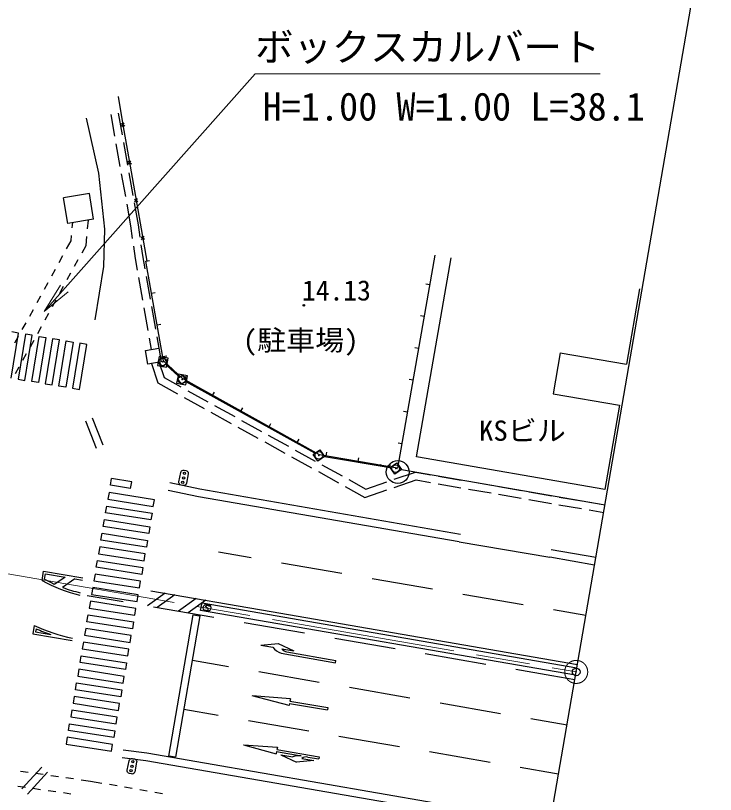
# Model space of a CAD drawing. Units: millimetres at full size, sheet at 1:1000; details may follow other scales. Extents: x 40000 to 680000, y 20000 to 380000.
# Drawn here: x 394768 to 440411, y 288168 to 338965 of the extents above; entities that cross this region are included whole.
import ezdxf
from ezdxf.enums import TextEntityAlignment as Align

# ---------------------------------------------------------------- set-up
doc = ezdxf.new("R2010")
doc.units = ezdxf.units.MM
doc.header["$LTSCALE"] = 1000
doc.header["$PDMODE"] = 32
doc.header["$PDSIZE"] = 500
doc.linetypes.add('CHAIN', pattern=[18.5, 12, -1.5, 3.5, -1.5])
for name, color, linetype, lineweight in [('M-BGD', 7, 'Continuous', 25), ('M-BMK', 2, 'CHAIN', 13), ('M-BMK-OTRS', 5, 'Continuous', 25), ('M-BMK-ROW', 30, 'Continuous', 25), ('M-STR-HTXT', 7, 'Continuous', 13), ('M-STR-STRC', 7, 'Continuous', 25), ('S-STR-HTXT', 7, 'Continuous', 13)]:
    doc.layers.add(name, color=color, linetype=linetype, lineweight=lineweight)
doc.layers.add('M-OTRS', color=6, linetype='Continuous')
doc.styles.add('ＭＳ ゴシック', font='')
doc.styles.get('ＭＳ ゴシック').set_extended_font_data('MS Gothic')

# ---------------------------------------------------------------- blocks, each defined once
blk = doc.blocks.new('open_arrow')
at = {"color": 0, "linetype": 'Continuous', "lineweight": -2}
blk.add_lwpolyline([(7.5, 1.25), (0, 0), (7.5, -1.25)], dxfattribs=at)

msp = doc.modelspace()

# ---------------------------------------------------------------- linework, layer by layer
at = {"layer": 'M-BGD'}
for p, q in [((401449, 333694), (401772, 331846)), ((400189, 328679), (399400, 332270)), ((400976, 332511), (401228, 331094)), ((401468, 332599), (401721, 331177)), ((401657, 331928), (401888, 331765)), ((401691, 331731), (401854, 331962)), ((401772, 331846), (402312, 328766)), ((401808, 330685), (402071, 329208)), ((401315, 330602), (401578, 329125)), ((402088, 329464), (402320, 329301)), ((402123, 329267), (402285, 329498)), ((400593, 325036), (400189, 328679)), ((402158, 328716), (402421, 327239)), ((402312, 328766), (403330, 322955)), ((401665, 328633), (401927, 327156)), ((399579, 327364), (397902, 327086)), ((399853, 325686), (399579, 327364)), ((398176, 325408), (397902, 327086)), ((402015, 326664), (402267, 325247)), ((402508, 326747), (402761, 325325)), ((402520, 327000), (402752, 326837)), ((402555, 326803), (402717, 327034)), ((399853, 325686), (398176, 325408)), ((399468, 325052), (399525, 325632)), ((398470, 325118), (398503, 325463)), ((402267, 325247), (402381, 324427)), ((402761, 325325), (402875, 324505)), ((398387, 324277), (398421, 324621)), ((400526, 322599), (400593, 325036)), ((398096, 323748), (398387, 324277)), ((399362, 323975), (399419, 324555)), ((402952, 324536), (403184, 324373)), ((402987, 324339), (403149, 324570)), ((399101, 323499), (399362, 323975)), ((402450, 323932), (402564, 323113)), ((402944, 324010), (403058, 323191)), ((397615, 322871), (397856, 323309)), ((402564, 323113), (402697, 322365)), ((403058, 323191), (403190, 322445)), ((422120, 323337), (419682, 309449)), ((420925, 310189), (423175, 323166)), ((398620, 322623), (398860, 323061)), ((399964, 319129), (400526, 322599)), ((403260, 322943), (403506, 322987)), ((404426, 316441), (403260, 322943)), ((397134, 321995), (397374, 322433)), ((398138, 321746), (398379, 322185)), ((396652, 321118), (396893, 321556)), ((402784, 321872), (403047, 320396)), ((403278, 321953), (403541, 320476)), ((397657, 320870), (397898, 321308)), ((421782, 321408), (421535, 321451)), ((435468, 321150), (434609, 316231)), ((396171, 320242), (396412, 320680)), ((403632, 320869), (403879, 320913)), ((397176, 319993), (397416, 320432)), ((395690, 319365), (395930, 319803)), ((396694, 319117), (396935, 319555)), ((403135, 319903), (403397, 318426)), ((403628, 319984), (403891, 318507)), ((421417, 319332), (421171, 319375)), ((395208, 318488), (395449, 318927)), ((396213, 318240), (396454, 318678)), ((404004, 318794), (404251, 318838)), ((394727, 317612), (394968, 318050)), ((403978, 318015), (404111, 317270)), ((395732, 317364), (395972, 317802)), ((403485, 317934), (403618, 317186)), ((403246, 317124), (404113, 317270)), ((403396, 316235), (403246, 317124)), ((404113, 317270), (404263, 316381)), ((421053, 317256), (420807, 317300)), ((430296, 316979), (429833, 314304)), ((430296, 316979), (434609, 316231)), ((395250, 316487), (395491, 316925)), ((404376, 316720), (404623, 316764)), ((394769, 315611), (395010, 316049)), ((404263, 316381), (403396, 316235)), ((403633, 316275), (404038, 315011)), ((404121, 316391), (404453, 315353)), ((405647, 315290), (404426, 316441)), ((404038, 315011), (405325, 314300)), ((404453, 315353), (405557, 314743)), ((414589, 310309), (405647, 315290)), ((405775, 315218), (405896, 315437)), ((420688, 315181), (420442, 315224)), ((405995, 314501), (407307, 313775)), ((405763, 314058), (407075, 313332)), ((407616, 314193), (407737, 314411)), ((429833, 314304), (434147, 313556)), ((407745, 313534), (409058, 312808)), ((434147, 313556), (433195, 308062)), ((407513, 313091), (408826, 312365)), ((409457, 313167), (409579, 313386)), ((420324, 313105), (420078, 313148)), ((400483, 310937), (399788, 312712)), ((409496, 312566), (410808, 311841)), ((409264, 312123), (410576, 311398)), ((411298, 312142), (411420, 312360)), ((411246, 311599), (412559, 310873)), ((411014, 311156), (412327, 310430)), ((413139, 311117), (413261, 311335)), ((419959, 311029), (419713, 311073)), ((412997, 310631), (414309, 309906)), ((415031, 310234), (415072, 310481)), ((412764, 310188), (414077, 309463)), ((419682, 309449), (414589, 310309)), ((417109, 309883), (417150, 310130)), ((433195, 308062), (420925, 310189)), ((414747, 309664), (416060, 308939)), ((419002, 309481), (418541, 309674)), ((419186, 309532), (419228, 309779)), ((419565, 309448), (419664, 309431)), ((405425, 308553), (405540, 309167)), ((405540, 309167), (405562, 309227)), ((405562, 309227), (405592, 309265)), ((405592, 309265), (405642, 309301)), ((405642, 309301), (405691, 309317)), ((405691, 309317), (405759, 309317)), ((405759, 309317), (405882, 309294)), ((405882, 309294), (405946, 309269)), ((406032, 309075), (405916, 308461)), ((405946, 309269), (405986, 309236)), ((405986, 309236), (406020, 309187)), ((406020, 309187), (406035, 309135)), ((406035, 309135), (406032, 309075)), ((414515, 309221), (415828, 308495)), ((419461, 308719), (420848, 309190)), ((420848, 309190), (421856, 309016)), ((422349, 308930), (423827, 308675)), ((406786, 308068), (404821, 308482)), ((405423, 308490), (405425, 308553)), ((405439, 308439), (405423, 308490)), ((405471, 308392), (405439, 308439)), ((405510, 308359), (405471, 308392)), ((405574, 308334), (405510, 308359)), ((405697, 308311), (405574, 308334)), ((405867, 308361), (405815, 308327)), ((405895, 308401), (405867, 308361)), ((405916, 308461), (405895, 308401)), ((416497, 308697), (417601, 308087)), ((417601, 308087), (418988, 308558)), ((419457, 308189), (420888, 308676)), ((420888, 308676), (421834, 308512)), ((422326, 308427), (423804, 308171)), ((424319, 308589), (425797, 308334)), ((405766, 308308), (405697, 308311)), ((405815, 308327), (405766, 308308)), ((423775, 305129), (406786, 308068)), ((416265, 308254), (417553, 307542)), ((417553, 307542), (418984, 308029)), ((424297, 308086), (425775, 307830)), ((426290, 308248), (427768, 307993)), ((428261, 307907), (429739, 307652)), ((426268, 307745), (427746, 307489)), ((428238, 307404), (429716, 307148)), ((430231, 307566), (431709, 307311)), ((430209, 307063), (431687, 306807)), ((432202, 307225), (433210, 307051)), ((432180, 306722), (433125, 306558)), ((432618, 303619), (429691, 304127)), ((406827, 300171), (406939, 300666)), ((406939, 300666), (431377, 296425)), ((407180, 300445), (407188, 300474)), ((407184, 300412), (407180, 300445)), ((407195, 300387), (407184, 300412)), ((407188, 300474), (407201, 300495)), ((407314, 300285), (407195, 300387)), ((407201, 300495), (407223, 300514)), ((407223, 300514), (407263, 300518)), ((407263, 300518), (407319, 300508)), ((407329, 300268), (407314, 300285)), ((407319, 300508), (407343, 300499)), ((407325, 300195), (407332, 300223)), ((407334, 300241), (407329, 300268)), ((407332, 300223), (407334, 300241)), ((407343, 300499), (407364, 300484)), ((407364, 300484), (407381, 300462)), ((407381, 300462), (407392, 300430)), ((431296, 295956), (406827, 300171)), ((407150, 300201), (407160, 300184)), ((407160, 300184), (407177, 300172)), ((407177, 300172), (407202, 300162)), ((407202, 300162), (407240, 300155)), ((407240, 300155), (407274, 300157)), ((407274, 300157), (407304, 300171)), ((407304, 300171), (407325, 300195)), ((401722, 290582), (403263, 290390)), ((402057, 289744), (402173, 290359)), ((402173, 290359), (402194, 290418)), ((402194, 290418), (402224, 290456)), ((402224, 290456), (402274, 290492)), ((402274, 290492), (402323, 290508)), ((402323, 290508), (402392, 290508)), ((402392, 290508), (402514, 290485)), ((402514, 290485), (402578, 290460)), ((402664, 290266), (402549, 289652)), ((402578, 290460), (402618, 290428)), ((402618, 290428), (402652, 290378)), ((402652, 290378), (402668, 290327)), ((402668, 290327), (402664, 290266)), ((403263, 290390), (429550, 285840)), ((395085, 289693), (395580, 289623)), ((396844, 289615), (395536, 288190)), ((396075, 289552), (396570, 289481)), ((402055, 289681), (402057, 289744)), ((402071, 289630), (402055, 289681)), ((402103, 289583), (402071, 289630)), ((402143, 289550), (402103, 289583)), ((402207, 289525), (402143, 289550)), ((402499, 289552), (402447, 289518)), ((402527, 289592), (402499, 289552)), ((402549, 289652), (402527, 289592)), ((397065, 289411), (397560, 289340)), ((398055, 289269), (398550, 289199)), ((399045, 289128), (399662, 289040)), ((399662, 289040), (400400, 288913)), ((402330, 289502), (402207, 289525)), ((402398, 289500), (402330, 289502)), ((402447, 289518), (402398, 289500)), ((394914, 288708), (395409, 288637)), ((395904, 288566), (396399, 288496)), ((400892, 288828), (401385, 288742)), ((401878, 288657), (402371, 288572)), ((396894, 288425), (397389, 288354)), ((397884, 288284), (398379, 288213)), ((402863, 288487), (403356, 288402)), ((403849, 288317), (404341, 288232))]:
    msp.add_line(p, q, dxfattribs=at)
for centre, radius in [((413567, 320065), 50), ((413567, 320065), 43.8), ((413567, 320065), 37.5), ((413567, 320065), 31.2), ((413567, 320065), 25), ((413567, 320065), 18.8), ((413567, 320065), 12.5), ((413567, 320065), 6.2), ((419694, 309190), 746), ((405728, 308814), 75), ((405784, 309109), 75), ((405673, 308519), 75), ((407256, 300345), 249), ((402361, 290005), 75), ((402416, 290300), 75), ((402305, 289710), 75)]:
    msp.add_circle(centre, radius, dxfattribs=at)
at = {"layer": 'M-BMK'}
msp.add_line((375066, 305867), (431331, 296158), dxfattribs=at)
msp.add_circle((431331, 296158), 750, dxfattribs=at)
at = {"layer": 'M-BMK-OTRS'}
msp.add_line((421206, 237490), (440411, 348777), dxfattribs=at)
at = {"layer": 'M-BMK-ROW'}
for p, q in [((404427, 316676), (404076, 316437)), ((404666, 316326), (404427, 316676)), ((404076, 316437), (404316, 316086)), ((404316, 316086), (404666, 316326)), ((404631, 316141), (405363, 315466)), ((405679, 315521), (405328, 315282)), ((405918, 315171), (405679, 315521)), ((405328, 315282), (405567, 314932)), ((405567, 314932), (405918, 315171)), ((414289, 310422), (405899, 315073)), ((414912, 310216), (419200, 309484)), ((419928, 309358), (433210, 307049))]:
    msp.add_line(p, q, dxfattribs=at)
for points in [[(404021, 316142), (404610, 316031), (404721, 316620), (404132, 316731)], [(405273, 314987), (405862, 314876), (405973, 315466), (405384, 315577)], [(414479, 309909), (414180, 310347), (414618, 310646), (414917, 310208)], [(419494, 309053), (419195, 309491), (419633, 309790), (419932, 309352)]]:
    msp.add_lwpolyline(points, close=True, dxfattribs=at)
for p in [(404371, 316381), (405623, 315226), (414548, 310278), (419563, 309422)]:
    msp.add_point(p, dxfattribs=at)
at = {"layer": 'M-OTRS'}
msp.add_point((431331, 296158), dxfattribs=at)
at = {"layer": 'M-STR-STRC'}
for p, q in [((394490, 315320), (394967, 318259)), ((394967, 318259), (394523, 318331)), ((395411, 318184), (394934, 315245)), ((395378, 315173), (395855, 318112)), ((395855, 318112), (395411, 318184)), ((395822, 315097), (396299, 318036)), ((396299, 318036), (396743, 317964)), ((396743, 317964), (396266, 315025)), ((397186, 317889), (396709, 314950)), ((397154, 314877), (397631, 317816)), ((397631, 317816), (397186, 317889)), ((397597, 314802), (398074, 317741)), ((398518, 317669), (398041, 314730)), ((398074, 317741), (398518, 317669)), ((398962, 317594), (398485, 314654)), ((398929, 314582), (399406, 317521)), ((399406, 317521), (398962, 317594)), ((394934, 315245), (395378, 315173)), ((396266, 315025), (395822, 315097)), ((396709, 314950), (397154, 314877)), ((398041, 314730), (397597, 314802)), ((398485, 314654), (398929, 314582)), ((399322, 312530), (400017, 310755)), ((400957, 308334), (401029, 308779)), ((402267, 308120), (400957, 308334)), ((402340, 308564), (401029, 308779)), ((402267, 308120), (402340, 308564)), ((400862, 307863), (400791, 307419)), ((403819, 307387), (400862, 307863)), ((406691, 307577), (404718, 307993)), ((400791, 307419), (403748, 306943)), ((403748, 306943), (403819, 307387)), ((423690, 304636), (406691, 307577)), ((400641, 306532), (400710, 306976)), ((400710, 306976), (403670, 306514)), ((403600, 306070), (400641, 306532)), ((403670, 306514), (403600, 306070)), ((400489, 305645), (400559, 306089)), ((400559, 306089), (403518, 305627)), ((403449, 305183), (400489, 305645)), ((403518, 305627), (403449, 305183)), ((400337, 304757), (400407, 305202)), ((400407, 305202), (403366, 304740)), ((400255, 304315), (400185, 303870)), ((403214, 303853), (400255, 304315)), ((403297, 304296), (400337, 304757)), ((403366, 304740), (403297, 304296)), ((423690, 304636), (429605, 303635)), ((400185, 303870), (403145, 303409)), ((403145, 303409), (403214, 303853)), ((408012, 303988), (410136, 303621)), ((400034, 302983), (400103, 303428)), ((400103, 303428), (403062, 302966)), ((412107, 303281), (416049, 302601)), ((432533, 303126), (429605, 303635)), ((402993, 302521), (400034, 302983)), ((403062, 302966), (402993, 302521)), ((396493, 302131), (396598, 302735)), ((396598, 302735), (399156, 302294)), ((396659, 302210), (396720, 302562)), ((396720, 302562), (398004, 302341)), ((398004, 302341), (397339, 301871)), ((399951, 302541), (399882, 302096)), ((402910, 302079), (399951, 302541)), ((418019, 302261), (421961, 301580)), ((398631, 302232), (397833, 301669)), ((398631, 302232), (399130, 302146)), ((399882, 302096), (402841, 301634)), ((402841, 301634), (402910, 302079)), ((399799, 301654), (399730, 301209)), ((402759, 301192), (399799, 301654)), ((404535, 301290), (403379, 300474)), ((403580, 301454), (411447, 300097)), ((423932, 301240), (427874, 300560)), ((399445, 301153), (401783, 300750)), ((399647, 300767), (399578, 300322)), ((402607, 300305), (399647, 300767)), ((399730, 301209), (402689, 300747)), ((402689, 300747), (402759, 301192)), ((405162, 301181), (404006, 300366)), ((406555, 300941), (405400, 300126)), ((407182, 300833), (406027, 300017)), ((399578, 300322), (402537, 299860)), ((402537, 299860), (402607, 300305)), ((403754, 300410), (407695, 299729)), ((429845, 300220), (431968, 299853)), ((399426, 299435), (399496, 299879)), ((399496, 299879), (402455, 299418)), ((411447, 300097), (431416, 296651)), ((395986, 299191), (395892, 298646)), ((402386, 298973), (399426, 299435)), ((402455, 299418), (402386, 298973)), ((409666, 299389), (413608, 298709)), ((396101, 298975), (396065, 298768)), ((396065, 298768), (397078, 298593)), ((399344, 298992), (399274, 298548)), ((402303, 298531), (399344, 298992)), ((395892, 298646), (398450, 298204)), ((399274, 298548), (402234, 298086)), ((402234, 298086), (402303, 298531)), ((415579, 298369), (419521, 297689)), ((399192, 298105), (399122, 297661)), ((402151, 297643), (399192, 298105)), ((410758, 297907), (411893, 298016)), ((410758, 297907), (411546, 297771)), ((411893, 298016), (412926, 297533)), ((412137, 297669), (412926, 297533)), ((398971, 296774), (399040, 297218)), ((399040, 297218), (401999, 296756)), ((399122, 297661), (402082, 297199)), ((402082, 297199), (402151, 297643)), ((412086, 297373), (415634, 296761)), ((412464, 297461), (415659, 296909)), ((421491, 297349), (425433, 296668)), ((401930, 296312), (398971, 296774)), ((401999, 296756), (401930, 296312)), ((406297, 296926), (408662, 296518)), ((415634, 296761), (415659, 296909)), ((398888, 296331), (398819, 295887)), ((401848, 295869), (398888, 296331)), ((410633, 296178), (414574, 295498)), ((427404, 296328), (429742, 295925)), ((398819, 295887), (401778, 295425)), ((401778, 295425), (401848, 295869)), ((429742, 295925), (431246, 295665)), ((398667, 294999), (398736, 295444)), ((398736, 295444), (401696, 294982)), ((416545, 295158), (420487, 294478)), ((401626, 294538), (398667, 294999)), ((401696, 294982), (401626, 294538)), ((398584, 294557), (398515, 294112)), ((398515, 294112), (401474, 293651)), ((401544, 294095), (398584, 294557)), ((412613, 293959), (410188, 294606)), ((412690, 294403), (410188, 294606)), ((412690, 294403), (412664, 294255)), ((412664, 294255), (415128, 293830)), ((422458, 294138), (426400, 293457)), ((398433, 293670), (398363, 293225)), ((401392, 293208), (398433, 293670)), ((401474, 293651), (401544, 294095)), ((405744, 293724), (407978, 293338)), ((412639, 294107), (412613, 293959)), ((412639, 294107), (415102, 293682)), ((415128, 293830), (415102, 293682)), ((398363, 293225), (401323, 292763)), ((401323, 292763), (401392, 293208)), ((428371, 293117), (430736, 292709)), ((398211, 292338), (398281, 292783)), ((398281, 292783), (401240, 292321)), ((409949, 292998), (413891, 292318)), ((401171, 291876), (398211, 292338)), ((401240, 292321), (401171, 291876)), ((398129, 291896), (398060, 291451)), ((401088, 291434), (398129, 291896)), ((415861, 291978), (419803, 291298)), ((398060, 291451), (401019, 290989)), ((401019, 290989), (401088, 291434)), ((401784, 291078), (403337, 290885)), ((409637, 291411), (411765, 290812)), ((409637, 291411), (411843, 291255)), ((411843, 291255), (411817, 291107)), ((411817, 291107), (414575, 290627)), ((403337, 290885), (429635, 286333)), ((411791, 290959), (411765, 290812)), ((411791, 290959), (413394, 290680)), ((412061, 290760), (413093, 290276)), ((412061, 290760), (412849, 290623)), ((413818, 290607), (414550, 290479)), ((414575, 290627), (414550, 290479)), ((421774, 290958), (425716, 290277)), ((414228, 290383), (413093, 290276)), ((413440, 290520), (414228, 290383)), ((396475, 289953), (395168, 288529)), ((427687, 289937), (429921, 289552)), ((429921, 289552), (430183, 289506))]:
    msp.add_line(p, q, dxfattribs=at)
msp.add_lwpolyline([(404761, 290672), (406351, 299885), (406794, 299809), (405204, 290595)], close=True, dxfattribs=at)
for centre, radius, start, end in [((400975, 310022), 9075, 240.4024, 257.1826), ((400975, 310022), 8925, 241.0777, 245.9568), ((400975, 310022), 8925, 249.4551, 257.1317), ((400975, 310022), 11925, 245.2652, 257.9063), ((400975, 310022), 12075, 246.1898, 251.1685), ((412375, 298331), 1000, 214.0464, 253.2413), ((412549, 297953), 500, 214.6359, 260.2089), ((413222, 289695), 1000, 80.1215, 111.9098), ((413732, 290114), 500, 80.1215, 125.6945)]:
    msp.add_arc(centre, radius, start, end, dxfattribs=at)
at = {"layer": 'S-STR-HTXT'}
msp.add_lwpolyline([(396625, 319666), (410396, 335165), (432896, 335165)], dxfattribs=at)

# ---------------------------------------------------------------- block references
at = {"layer": 'S-STR-HTXT', "xscale": 267, "yscale": 267, "rotation": 48.4}
msp.add_blockref('open_arrow', (396625, 319666), dxfattribs=at)

# ---------------------------------------------------------------- texts
at = {"layer": 'M-BGD', "style": 'ＭＳ ゴシック'}
msp.add_text('14.13', height=1320, dxfattribs=at).set_placement((413450, 319985), align=Align.BOTTOM_LEFT)
at = {"layer": 'M-BGD', "style": 'ＭＳ ゴシック', "width": 1.05}
for s, p in [('(駐車場)', (409587, 316733)), ('KSビル', (424984, 310837))]:
    msp.add_text(s, height=1320, dxfattribs=at).set_placement(p, align=Align.BOTTOM_LEFT)
at = {"layer": 'M-STR-HTXT', "style": 'ＭＳ ゴシック'}
msp.add_text('H=1.00 W=1.00 L=38.1', height=1833, dxfattribs=at).set_placement((423347, 333034), align=Align.MIDDLE_CENTER)
at = {"layer": 'S-STR-HTXT', "style": 'ＭＳ ゴシック'}
msp.add_text('ボックスカルバート', height=1833, dxfattribs=at).set_placement((421646, 336915), align=Align.MIDDLE_CENTER)

doc.saveas('drawing.dxf')
